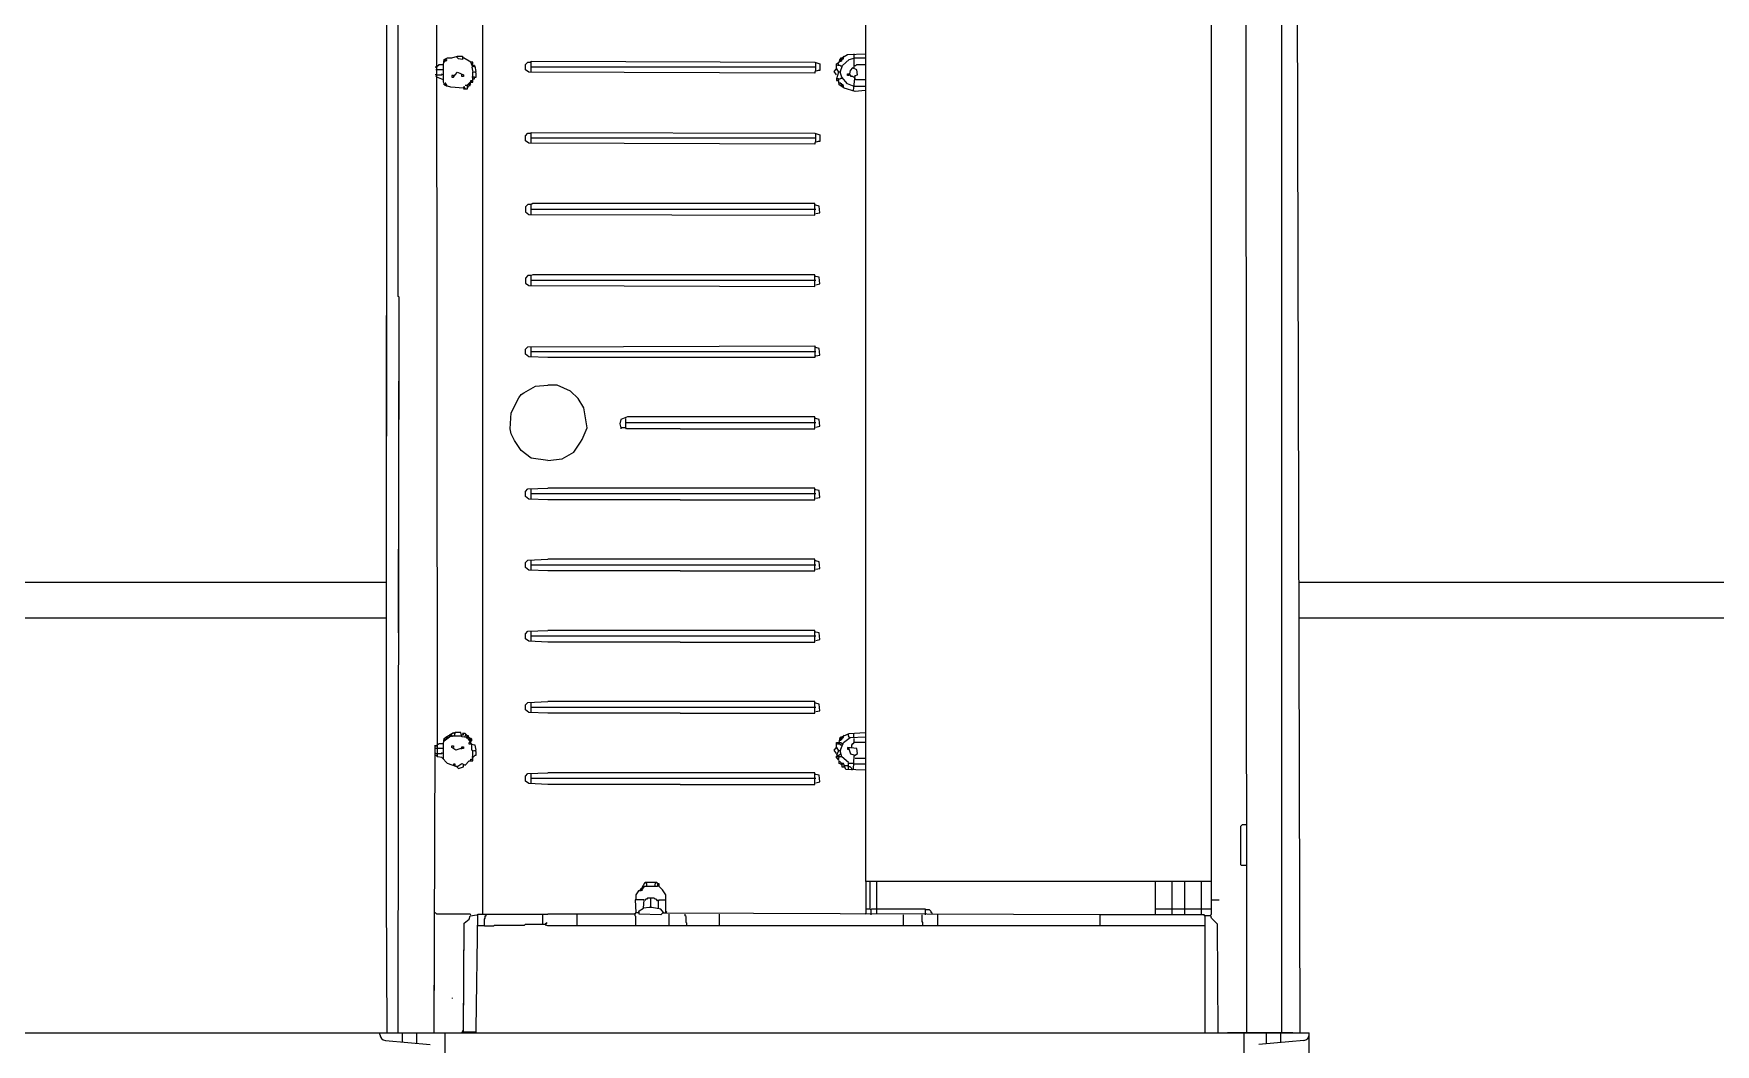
# Model space of a CAD drawing. Extents: x 3792242 to 5145247, y -1546315 to -1031918.
# Drawn here: x 3845621 to 3847040, y -1523003 to -1522151 of the extents above; entities that cross this region are included whole.
import ezdxf

# ---------------------------------------------------------------- set-up
doc = ezdxf.new("R2010")
doc.units = 0
doc.header["$MEASUREMENT"] = 0
doc.layers.add('TENKÁ', color=7, linetype='CONTINUOUS')
doc.layers.add('ZZ-chladenie', color=133, linetype='CONTINUOUS')

msp = doc.modelspace()

# ---------------------------------------------------------------- linework, layer by layer
at = {"layer": 'TENKÁ'}
for p, q in [((3845919.023, -1522613.77), (3845325.159, -1522613.77)), ((3855480.193, -1522613.77), (3846688.844, -1522613.77)), ((3845919.009, -1522643.77), (3845325.134, -1522643.77)), ((3845919.009, -1522643.77), (3845325.134, -1522643.77)), ((3853880.193, -1522643.77), (3846688.917, -1522643.77)), ((3855480.193, -1522643.77), (3846688.917, -1522643.77))]:
    msp.add_line(p, q, dxfattribs=at)
at = {"layer": 'ZZ-chladenie'}
for p, q in [((3845928.793, -1522372.443), (3845928.793, -1521306.302)), ((3846674.386, -1522993.77), (3846674.386, -1521306.302)), ((3845918.909, -1522861.032), (3845919.614, -1521328.19)), ((3845919.003, -1522656.319), (3845919.614, -1521328.19)), ((3845961.978, -1522760.773), (3845960.565, -1521328.19)), ((3846000.104, -1522730.04), (3846000.104, -1521328.19)), ((3846000.104, -1522893.51), (3846000.104, -1521328.19)), ((3846689.777, -1522993.77), (3846685.683, -1521327.484)), ((3846644.732, -1522993.77), (3846644.026, -1521508.234)), ((3846615.077, -1522893.51), (3846615.077, -1521705.929)), ((3846323.477, -1522865.975), (3846323.477, -1521720.756)), ((3846307.944, -1522168.394), (3846322.771, -1522167.688)), ((3846313.593, -1522168.394), (3846313.593, -1522167.688)), ((3845960.565, -1522178.984), (3845959.86, -1522178.984)), ((3845960.565, -1522178.984), (3845961.272, -1522178.279)), ((3845960.565, -1522178.984), (3845961.272, -1522178.984)), ((3845966.214, -1522181.103), (3845960.565, -1522181.103)), ((3845961.272, -1522178.984), (3845961.978, -1522178.279)), ((3845961.978, -1522178.279), (3845961.978, -1522177.572)), ((3845961.978, -1522177.572), (3845962.684, -1522177.572)), ((3845962.684, -1522177.572), (3845963.39, -1522176.867)), ((3845963.39, -1522176.867), (3845966.92, -1522176.867)), ((3845966.92, -1522176.867), (3845967.627, -1522172.63)), ((3845967.627, -1522174.748), (3845966.92, -1522174.748)), ((3845966.92, -1522189.575), (3845966.92, -1522176.867)), ((3845967.627, -1522172.63), (3845970.451, -1522171.218)), ((3845967.627, -1522173.336), (3845968.332, -1522172.63)), ((3845967.627, -1522174.748), (3845969.744, -1522172.63)), ((3845968.332, -1522174.042), (3845967.627, -1522173.336)), ((3845967.627, -1522174.748), (3845968.332, -1522174.042)), ((3845968.332, -1522172.63), (3845968.332, -1522171.924)), ((3845968.332, -1522171.924), (3845969.039, -1522171.924)), ((3845969.039, -1522173.336), (3845969.744, -1522173.336)), ((3845969.744, -1522173.336), (3845969.744, -1522172.63)), ((3845970.451, -1522171.218), (3845973.981, -1522171.218)), ((3845973.981, -1522171.218), (3845978.923, -1522169.806)), ((3845978.217, -1522170.512), (3845978.217, -1522169.806)), ((3845979.629, -1522171.924), (3845978.217, -1522170.512)), ((3845978.923, -1522169.806), (3845983.159, -1522169.806)), ((3845983.159, -1522172.63), (3845979.629, -1522171.924)), ((3845983.159, -1522169.806), (3845983.159, -1522172.63)), ((3845983.866, -1522171.218), (3845983.159, -1522171.924)), ((3845990.22, -1522174.748), (3845983.866, -1522171.218)), ((3845991.632, -1522174.748), (3845990.22, -1522174.748)), ((3845991.632, -1522178.984), (3845990.22, -1522174.748)), ((3845990.926, -1522176.16), (3845990.22, -1522176.16)), ((3845990.926, -1522176.16), (3845991.632, -1522176.16)), ((3845991.632, -1522177.572), (3845990.926, -1522177.572)), ((3845993.044, -1522178.279), (3845990.926, -1522178.984)), ((3845990.926, -1522178.984), (3845991.632, -1522183.221)), ((3845991.632, -1522176.16), (3845991.632, -1522174.748)), ((3845993.044, -1522177.572), (3845991.632, -1522177.572)), ((3845993.044, -1522178.279), (3845993.044, -1522177.572)), ((3845993.044, -1522178.279), (3845993.044, -1522178.984)), ((3845993.75, -1522178.279), (3845993.044, -1522178.279)), ((3845994.456, -1522182.515), (3845993.75, -1522178.279)), ((3846036.114, -1522176.867), (3846038.231, -1522174.748)), ((3846036.114, -1522181.103), (3846036.114, -1522176.867)), ((3846038.938, -1522183.221), (3846036.114, -1522181.103)), ((3846038.231, -1522174.748), (3846041.056, -1522174.748)), ((3846041.056, -1522183.221), (3846041.056, -1522174.042)), ((3846041.056, -1522174.042), (3846280.408, -1522174.748)), ((3846281.114, -1522178.984), (3846041.056, -1522178.984)), ((3846280.408, -1522174.748), (3846284.644, -1522176.16)), ((3846283.232, -1522181.808), (3846280.408, -1522182.515)), ((3846281.114, -1522182.515), (3846281.114, -1522175.454)), ((3846284.644, -1522181.808), (3846283.232, -1522181.808)), ((3846284.644, -1522176.16), (3846284.644, -1522181.808)), ((3846296.647, -1522182.515), (3846298.765, -1522180.396)), ((3846298.765, -1522180.396), (3846298.059, -1522181.103)), ((3846298.765, -1522176.16), (3846300.883, -1522174.748)), ((3846298.765, -1522180.396), (3846298.765, -1522176.16)), ((3846298.765, -1522180.396), (3846300.178, -1522183.221)), ((3846299.471, -1522177.572), (3846300.178, -1522176.867)), ((3846301.59, -1522177.572), (3846299.471, -1522177.572)), ((3846300.178, -1522176.867), (3846300.178, -1522176.16)), ((3846300.883, -1522174.748), (3846301.59, -1522171.924)), ((3846300.883, -1522174.042), (3846302.295, -1522174.042)), ((3846301.59, -1522171.924), (3846307.944, -1522168.394)), ((3846301.59, -1522172.63), (3846302.295, -1522171.924)), ((3846302.295, -1522173.336), (3846301.59, -1522172.63)), ((3846302.295, -1522173.336), (3846301.59, -1522172.63)), ((3846302.295, -1522178.279), (3846301.59, -1522177.572)), ((3846301.59, -1522183.221), (3846303.707, -1522177.572)), ((3846302.295, -1522171.924), (3846302.295, -1522171.218)), ((3846302.295, -1522171.218), (3846303.002, -1522171.218)), ((3846303.002, -1522172.63), (3846302.295, -1522173.336)), ((3846302.295, -1522174.042), (3846303.002, -1522173.336)), ((3846303.002, -1522178.279), (3846302.295, -1522178.279)), ((3846303.002, -1522172.63), (3846303.707, -1522171.924)), ((3846303.002, -1522172.63), (3846303.707, -1522172.63)), ((3846303.002, -1522173.336), (3846303.002, -1522172.63)), ((3846303.002, -1522178.279), (3846303.707, -1522178.279)), ((3846303.707, -1522172.63), (3846303.707, -1522171.924)), ((3846303.707, -1522171.924), (3846304.414, -1522171.924)), ((3846303.707, -1522177.572), (3846309.356, -1522172.63)), ((3846304.414, -1522170.512), (3846305.12, -1522169.806)), ((3846304.414, -1522171.924), (3846304.414, -1522170.512)), ((3846309.356, -1522172.63), (3846314.298, -1522171.218)), ((3846310.062, -1522181.808), (3846309.356, -1522186.045)), ((3846312.181, -1522179.691), (3846310.062, -1522181.808)), ((3846315.71, -1522181.103), (3846312.181, -1522179.691)), ((3846313.593, -1522171.924), (3846313.593, -1522168.394)), ((3846313.593, -1522179.691), (3846313.593, -1522171.924)), ((3846313.593, -1522177.572), (3846315.005, -1522177.572)), ((3846314.298, -1522171.218), (3846322.771, -1522171.218)), ((3846315.005, -1522177.572), (3846315.71, -1522176.867)), ((3846315.71, -1522176.867), (3846323.477, -1522176.867)), ((3846316.417, -1522185.339), (3846315.71, -1522181.103)), ((3845960.565, -1522185.339), (3845959.86, -1522185.339)), ((3845960.565, -1522185.339), (3845965.508, -1522185.339)), ((3845961.272, -1522187.457), (3845960.565, -1522186.751)), ((3845966.92, -1522189.575), (3845961.272, -1522187.457)), ((3845965.508, -1522185.339), (3845966.214, -1522184.633)), ((3845966.92, -1522191.694), (3845966.92, -1522189.575)), ((3845968.332, -1522194.518), (3845966.92, -1522191.694)), ((3845967.627, -1522193.812), (3845967.627, -1522193.106)), ((3845968.332, -1522193.812), (3845967.627, -1522193.812)), ((3845969.039, -1522192.399), (3845968.332, -1522192.399)), ((3845969.039, -1522193.106), (3845968.332, -1522192.399)), ((3845969.039, -1522194.518), (3845968.332, -1522193.812)), ((3845973.275, -1522195.93), (3845968.332, -1522194.518)), ((3845969.039, -1522193.106), (3845969.039, -1522192.399)), ((3845969.744, -1522193.812), (3845969.039, -1522193.106)), ((3845970.451, -1522195.224), (3845969.039, -1522193.106)), ((3845969.744, -1522193.812), (3845969.039, -1522194.518)), ((3845969.039, -1522194.518), (3845969.744, -1522193.812)), ((3845983.866, -1522196.636), (3845973.275, -1522195.93)), ((3845975.393, -1522186.045), (3845973.981, -1522186.045)), ((3845973.981, -1522186.045), (3845973.981, -1522187.457)), ((3845973.981, -1522187.457), (3845975.393, -1522187.457)), ((3845975.393, -1522187.457), (3845976.805, -1522185.339)), ((3845975.393, -1522186.045), (3845976.099, -1522186.045)), ((3845976.805, -1522185.339), (3845978.923, -1522183.221)), ((3845978.923, -1522183.221), (3845983.866, -1522185.339)), ((3845982.453, -1522186.751), (3845982.453, -1522185.339)), ((3845983.866, -1522186.751), (3845982.453, -1522186.751)), ((3845983.866, -1522185.339), (3845983.866, -1522186.751)), ((3845984.572, -1522195.224), (3845983.866, -1522197.342)), ((3845983.866, -1522196.636), (3845984.572, -1522195.93)), ((3845985.278, -1522197.342), (3845984.572, -1522195.224)), ((3845986.69, -1522194.518), (3845985.278, -1522194.518)), ((3845987.396, -1522194.518), (3845986.69, -1522194.518)), ((3845987.396, -1522193.812), (3845989.514, -1522191.694)), ((3845987.396, -1522195.93), (3845990.22, -1522193.106)), ((3845987.396, -1522197.342), (3845987.396, -1522193.812)), ((3845988.102, -1522195.224), (3845987.396, -1522194.518)), ((3845987.396, -1522195.93), (3845988.102, -1522195.224)), ((3845988.102, -1522193.812), (3845988.102, -1522193.106)), ((3845988.102, -1522193.106), (3845988.808, -1522193.106)), ((3845990.22, -1522193.106), (3845988.808, -1522193.106)), ((3845988.808, -1522194.518), (3845989.514, -1522194.518)), ((3845989.514, -1522191.694), (3845991.632, -1522191.694)), ((3845989.514, -1522194.518), (3845989.514, -1522193.812)), ((3845990.22, -1522190.987), (3845990.22, -1522190.282)), ((3845990.22, -1522190.282), (3845990.926, -1522190.282)), ((3845990.926, -1522191.694), (3845990.22, -1522190.987)), ((3845991.632, -1522187.457), (3845990.926, -1522187.457)), ((3845991.632, -1522183.221), (3845994.456, -1522182.515)), ((3845991.632, -1522191.694), (3845991.632, -1522183.221)), ((3845993.044, -1522187.457), (3845991.632, -1522187.457)), ((3845991.632, -1522188.87), (3845993.044, -1522188.87)), ((3845993.044, -1522187.457), (3845994.456, -1522187.457)), ((3845993.044, -1522188.87), (3845993.044, -1522187.457)), ((3845993.75, -1522183.221), (3845993.75, -1522182.515)), ((3845994.456, -1522183.927), (3845993.75, -1522183.221)), ((3845994.456, -1522187.457), (3845994.456, -1522183.927)), ((3846280.408, -1522183.927), (3846038.938, -1522183.221)), ((3846280.408, -1522182.515), (3846280.408, -1522183.927)), ((3846298.765, -1522185.339), (3846296.647, -1522182.515)), ((3846300.178, -1522183.221), (3846298.765, -1522188.87)), ((3846300.178, -1522188.87), (3846298.765, -1522188.87)), ((3846298.765, -1522188.87), (3846298.765, -1522190.282)), ((3846298.765, -1522190.282), (3846300.178, -1522190.282)), ((3846301.59, -1522183.221), (3846300.178, -1522183.221)), ((3846300.178, -1522188.87), (3846301.59, -1522188.87)), ((3846300.883, -1522193.812), (3846300.178, -1522188.87)), ((3846302.295, -1522192.399), (3846300.883, -1522192.399)), ((3846305.12, -1522196.636), (3846300.883, -1522193.812)), ((3846301.59, -1522183.221), (3846302.295, -1522182.515)), ((3846303.002, -1522187.457), (3846301.59, -1522183.221)), ((3846301.59, -1522188.87), (3846302.295, -1522188.163)), ((3846301.59, -1522194.518), (3846301.59, -1522193.812)), ((3846302.295, -1522194.518), (3846301.59, -1522194.518)), ((3846302.295, -1522188.163), (3846303.002, -1522188.163)), ((3846302.295, -1522193.106), (3846302.295, -1522192.399)), ((3846303.002, -1522193.106), (3846302.295, -1522193.106)), ((3846303.002, -1522193.812), (3846302.295, -1522193.106)), ((3846303.002, -1522195.224), (3846302.295, -1522194.518)), ((3846307.944, -1522193.106), (3846303.002, -1522187.457)), ((3846303.002, -1522193.812), (3846303.002, -1522193.106)), ((3846303.707, -1522194.518), (3846303.002, -1522193.812)), ((3846303.707, -1522193.812), (3846303.002, -1522193.812)), ((3846303.707, -1522194.518), (3846303.002, -1522195.224)), ((3846303.002, -1522195.224), (3846303.707, -1522194.518)), ((3846304.414, -1522194.518), (3846303.707, -1522193.812)), ((3846304.414, -1522195.93), (3846304.414, -1522194.518)), ((3846307.944, -1522186.045), (3846307.944, -1522184.633)), ((3846307.944, -1522184.633), (3846309.356, -1522184.633)), ((3846309.356, -1522186.045), (3846307.944, -1522186.045)), ((3846313.593, -1522195.224), (3846307.944, -1522193.106)), ((3846310.062, -1522185.339), (3846309.356, -1522185.339)), ((3846310.768, -1522186.045), (3846310.062, -1522185.339)), ((3846310.768, -1522186.751), (3846310.768, -1522186.045)), ((3846312.181, -1522186.751), (3846310.768, -1522186.751)), ((3846312.886, -1522187.457), (3846312.181, -1522186.751)), ((3846312.886, -1522198.754), (3846314.298, -1522186.045)), ((3846313.593, -1522187.457), (3846312.886, -1522187.457)), ((3846313.593, -1522187.457), (3846314.298, -1522186.751)), ((3846314.298, -1522188.87), (3846313.593, -1522188.87)), ((3846322.771, -1522195.224), (3846313.593, -1522195.224)), ((3846314.298, -1522186.045), (3846316.417, -1522185.339)), ((3846315.005, -1522189.575), (3846314.298, -1522188.87)), ((3846323.477, -1522189.575), (3846315.005, -1522189.575)), ((3846322.771, -1522195.224), (3846323.477, -1522195.224)), ((3845983.866, -1522197.342), (3845987.396, -1522197.342)), ((3846314.298, -1522199.46), (3846305.12, -1522196.636)), ((3846322.771, -1522198.754), (3846314.298, -1522199.46)), ((3846036.114, -1522236.881), (3846038.231, -1522234.763)), ((3846036.114, -1522241.117), (3846036.114, -1522236.881)), ((3846038.231, -1522234.763), (3846041.056, -1522234.763)), ((3846041.056, -1522243.236), (3846041.056, -1522234.057)), ((3846041.056, -1522234.057), (3846280.408, -1522234.763)), ((3846280.408, -1522234.763), (3846284.644, -1522236.175)), ((3846281.114, -1522242.529), (3846281.114, -1522235.469)), ((3846284.644, -1522236.175), (3846284.644, -1522241.824)), ((3846038.938, -1522243.236), (3846036.114, -1522241.117)), ((3846280.408, -1522243.941), (3846038.938, -1522243.236)), ((3846281.114, -1522238.999), (3846041.056, -1522238.999)), ((3846283.232, -1522241.824), (3846280.408, -1522242.529)), ((3846280.408, -1522242.529), (3846280.408, -1522243.941)), ((3846284.644, -1522241.824), (3846283.232, -1522241.824)), ((3846038.231, -1522294.777), (3846036.114, -1522296.895)), ((3846041.056, -1522294.777), (3846038.231, -1522294.777)), ((3846042.468, -1522294.071), (3846041.056, -1522294.777)), ((3846041.056, -1522303.25), (3846041.056, -1522294.777)), ((3846280.408, -1522294.071), (3846042.468, -1522294.071)), ((3846280.408, -1522303.956), (3846280.408, -1522294.071)), ((3846036.114, -1522296.895), (3846036.114, -1522301.132)), ((3846036.114, -1522301.132), (3846038.938, -1522303.25)), ((3846038.938, -1522303.25), (3846280.408, -1522303.956)), ((3846281.114, -1522299.014), (3846041.056, -1522299.014)), ((3846281.114, -1522295.483), (3846280.408, -1522295.483)), ((3846283.938, -1522296.189), (3846281.114, -1522295.483)), ((3846281.114, -1522302.544), (3846284.644, -1522301.838)), ((3846284.644, -1522301.838), (3846283.938, -1522296.189)), ((3846038.231, -1522354.792), (3846036.114, -1522356.91)), ((3846036.114, -1522356.91), (3846036.114, -1522361.146)), ((3846036.114, -1522361.146), (3846038.938, -1522363.265)), ((3846041.056, -1522354.792), (3846038.231, -1522354.792)), ((3846038.938, -1522363.265), (3846280.408, -1522363.97)), ((3846042.468, -1522354.086), (3846041.056, -1522354.792)), ((3846041.056, -1522363.265), (3846041.056, -1522354.792)), ((3846281.114, -1522359.028), (3846041.056, -1522359.028)), ((3846280.408, -1522354.086), (3846042.468, -1522354.086)), ((3846280.408, -1522363.97), (3846280.408, -1522354.086)), ((3846281.114, -1522355.498), (3846280.408, -1522355.498)), ((3846283.938, -1522356.204), (3846281.114, -1522355.498)), ((3846281.114, -1522362.558), (3846284.644, -1522361.853)), ((3846284.644, -1522361.853), (3846283.938, -1522356.204)), ((3845929.5, -1522373.149), (3845928.793, -1522372.443)), ((3845928.793, -1522993.77), (3845929.5, -1522373.149)), ((3845929.177, -1522656.319), (3845929.5, -1522373.149)), ((3846036.114, -1522416.924), (3846038.231, -1522414.807)), ((3846036.114, -1522421.161), (3846036.114, -1522416.924)), ((3846038.938, -1522423.279), (3846036.114, -1522421.161)), ((3846038.231, -1522414.807), (3846280.408, -1522414.1)), ((3846041.056, -1522423.279), (3846041.056, -1522414.807)), ((3846281.114, -1522419.043), (3846041.056, -1522419.043)), ((3846280.408, -1522414.1), (3846280.408, -1522423.985)), ((3846281.114, -1522422.573), (3846280.408, -1522422.573)), ((3846283.938, -1522416.219), (3846281.114, -1522415.512)), ((3846281.114, -1522422.573), (3846284.644, -1522421.867)), ((3846284.644, -1522421.867), (3846283.938, -1522416.219)), ((3846055.177, -1522423.985), (3846038.938, -1522423.279)), ((3846280.408, -1522423.985), (3846055.177, -1522423.985)), ((3846034.701, -1522453.639), (3846044.586, -1522447.991)), ((3846044.586, -1522447.991), (3846055.177, -1522447.285)), ((3846062.944, -1522447.285), (3846055.177, -1522447.285)), ((3846074.24, -1522452.227), (3846062.944, -1522447.285)), ((3846024.11, -1522470.585), (3846030.465, -1522457.876)), ((3846030.465, -1522457.876), (3846032.583, -1522455.051)), ((3846032.583, -1522455.051), (3846034.701, -1522453.639)), ((3846080.595, -1522458.582), (3846074.24, -1522452.227)), ((3846085.537, -1522466.348), (3846080.595, -1522458.582)), ((3846023.405, -1522483.999), (3846024.11, -1522470.585)), ((3846088.361, -1522483.294), (3846085.537, -1522466.348)), ((3846116.604, -1522476.233), (3846115.898, -1522479.763)), ((3846115.898, -1522479.763), (3846116.604, -1522483.294)), ((3846122.252, -1522474.115), (3846116.604, -1522476.233)), ((3846120.84, -1522483.294), (3846120.84, -1522475.527)), ((3846281.114, -1522479.057), (3846120.84, -1522479.057)), ((3846280.408, -1522474.115), (3846122.252, -1522474.115)), ((3846280.408, -1522483.999), (3846280.408, -1522474.115)), ((3846281.114, -1522475.527), (3846280.408, -1522475.527)), ((3846283.938, -1522476.233), (3846281.114, -1522475.527)), ((3846284.644, -1522481.882), (3846283.938, -1522476.233)), ((3846024.11, -1522488.236), (3846023.405, -1522483.999)), ((3846026.935, -1522493.885), (3846024.11, -1522488.236)), ((3846032.583, -1522502.357), (3846026.935, -1522493.885)), ((3846082.713, -1522495.297), (3846084.125, -1522493.178)), ((3846084.125, -1522493.178), (3846088.361, -1522483.294)), ((3846116.604, -1522483.294), (3846116.604, -1522483.999)), ((3846120.84, -1522483.294), (3846116.604, -1522483.294)), ((3846121.546, -1522483.999), (3846120.84, -1522483.294)), ((3846166.733, -1522483.999), (3846121.546, -1522483.999)), ((3846166.733, -1522483.999), (3846280.408, -1522483.999)), ((3846281.114, -1522482.587), (3846284.644, -1522481.882)), ((3846041.056, -1522508.712), (3846032.583, -1522502.357)), ((3846067.18, -1522509.418), (3846077.065, -1522503.769)), ((3846077.065, -1522503.769), (3846082.713, -1522495.297)), ((3846055.177, -1522510.83), (3846041.056, -1522508.712)), ((3846055.177, -1522510.83), (3846067.18, -1522509.418)), ((3846036.114, -1522536.953), (3846038.231, -1522534.836)), ((3846038.231, -1522534.836), (3846055.177, -1522534.129)), ((3846041.056, -1522543.308), (3846041.056, -1522534.836)), ((3846280.408, -1522534.129), (3846055.177, -1522534.129)), ((3846280.408, -1522544.015), (3846280.408, -1522534.129)), ((3846281.114, -1522535.541), (3846280.408, -1522535.541)), ((3846283.938, -1522536.248), (3846281.114, -1522535.541)), ((3846284.644, -1522541.896), (3846283.938, -1522536.248)), ((3846036.114, -1522541.19), (3846036.114, -1522536.953)), ((3846038.938, -1522543.308), (3846036.114, -1522541.19)), ((3846055.177, -1522544.015), (3846038.938, -1522543.308)), ((3846055.177, -1522539.072), (3846041.056, -1522539.072)), ((3846166.733, -1522539.072), (3846055.177, -1522539.072)), ((3846166.733, -1522544.015), (3846055.177, -1522544.015)), ((3846281.114, -1522539.072), (3846166.733, -1522539.072)), ((3846166.733, -1522544.015), (3846280.408, -1522544.015)), ((3846281.114, -1522542.602), (3846284.644, -1522541.896)), ((3846036.114, -1522596.968), (3846038.231, -1522594.85)), ((3846036.114, -1522601.205), (3846036.114, -1522596.968)), ((3846038.938, -1522603.323), (3846036.114, -1522601.205)), ((3846038.231, -1522594.85), (3846055.177, -1522594.144)), ((3846055.177, -1522604.029), (3846038.938, -1522603.323)), ((3846041.056, -1522603.323), (3846041.056, -1522594.85)), ((3846055.177, -1522599.086), (3846041.056, -1522599.086)), ((3846166.733, -1522594.144), (3846055.177, -1522594.144)), ((3846166.733, -1522599.086), (3846055.177, -1522599.086)), ((3846166.733, -1522604.029), (3846055.177, -1522604.029)), ((3846280.408, -1522594.144), (3846166.733, -1522594.144)), ((3846281.114, -1522599.086), (3846166.733, -1522599.086)), ((3846166.733, -1522604.029), (3846280.408, -1522604.029)), ((3846280.408, -1522604.029), (3846280.408, -1522594.144)), ((3846281.114, -1522595.556), (3846280.408, -1522595.556)), ((3846283.938, -1522596.262), (3846281.114, -1522595.556)), ((3846281.114, -1522602.617), (3846284.644, -1522601.911)), ((3846284.644, -1522601.911), (3846283.938, -1522596.262)), ((3846036.114, -1522656.983), (3846038.231, -1522654.865)), ((3846036.114, -1522661.219), (3846036.114, -1522656.983)), ((3846038.938, -1522663.337), (3846036.114, -1522661.219)), ((3846038.231, -1522654.865), (3846055.177, -1522654.158)), ((3846055.177, -1522664.043), (3846038.938, -1522663.337)), ((3846041.056, -1522663.337), (3846041.056, -1522654.865)), ((3846055.177, -1522659.101), (3846041.056, -1522659.101)), ((3846166.733, -1522654.158), (3846055.177, -1522654.158)), ((3846166.733, -1522659.101), (3846055.177, -1522659.101)), ((3846166.733, -1522664.043), (3846055.177, -1522664.043)), ((3846280.408, -1522654.158), (3846166.733, -1522654.158)), ((3846281.114, -1522659.101), (3846166.733, -1522659.101)), ((3846166.733, -1522664.043), (3846280.408, -1522664.043)), ((3846280.408, -1522664.043), (3846280.408, -1522654.158)), ((3846281.114, -1522655.571), (3846280.408, -1522655.571)), ((3846283.938, -1522656.277), (3846281.114, -1522655.571)), ((3846281.114, -1522662.631), (3846284.644, -1522661.925)), ((3846284.644, -1522661.925), (3846283.938, -1522656.277)), ((3846036.114, -1522716.998), (3846038.231, -1522714.879)), ((3846036.114, -1522721.234), (3846036.114, -1522716.998)), ((3846038.231, -1522714.879), (3846055.177, -1522714.173)), ((3846041.056, -1522723.352), (3846041.056, -1522714.879)), ((3846055.177, -1522719.115), (3846041.056, -1522719.115)), ((3846166.733, -1522714.173), (3846055.177, -1522714.173)), ((3846166.733, -1522719.115), (3846055.177, -1522719.115)), ((3846280.408, -1522714.173), (3846166.733, -1522714.173)), ((3846281.114, -1522719.115), (3846166.733, -1522719.115)), ((3846280.408, -1522724.058), (3846280.408, -1522714.173)), ((3846281.114, -1522715.585), (3846280.408, -1522715.585)), ((3846283.938, -1522716.291), (3846281.114, -1522715.585)), ((3846284.644, -1522721.94), (3846283.938, -1522716.291)), ((3846038.938, -1522723.352), (3846036.114, -1522721.234)), ((3846055.177, -1522724.058), (3846038.938, -1522723.352)), ((3846166.733, -1522724.058), (3846055.177, -1522724.058)), ((3846166.733, -1522724.058), (3846280.408, -1522724.058)), ((3846281.114, -1522722.646), (3846284.644, -1522721.94)), ((3845962.684, -1522750.182), (3845963.39, -1522749.475)), ((3845962.684, -1522750.182), (3845963.39, -1522749.475)), ((3845963.39, -1522749.475), (3845966.92, -1522749.475)), ((3845963.39, -1522749.475), (3845966.92, -1522749.475)), ((3845966.92, -1522749.475), (3845967.627, -1522745.239)), ((3845966.92, -1522749.475), (3845967.627, -1522745.239)), ((3845967.627, -1522747.358), (3845966.92, -1522747.358)), ((3845967.627, -1522747.358), (3845966.92, -1522747.358)), ((3845966.92, -1522762.185), (3845966.92, -1522749.475)), ((3845966.92, -1522762.185), (3845966.92, -1522749.475)), ((3845967.627, -1522745.239), (3845975.393, -1522740.297)), ((3845967.627, -1522745.239), (3845975.393, -1522740.297)), ((3845967.627, -1522747.358), (3845973.275, -1522743.121)), ((3845967.627, -1522747.358), (3845973.275, -1522743.121)), ((3845967.627, -1522745.946), (3845968.332, -1522745.239)), ((3845967.627, -1522745.946), (3845968.332, -1522745.239)), ((3845968.332, -1522746.651), (3845967.627, -1522745.946)), ((3845968.332, -1522746.651), (3845967.627, -1522745.946)), ((3845967.627, -1522747.358), (3845968.332, -1522746.651)), ((3845967.627, -1522747.358), (3845968.332, -1522746.651)), ((3845968.332, -1522745.239), (3845968.332, -1522744.533)), ((3845968.332, -1522744.533), (3845969.039, -1522744.533)), ((3845968.332, -1522745.239), (3845968.332, -1522744.533)), ((3845968.332, -1522744.533), (3845969.039, -1522744.533)), ((3845969.744, -1522743.827), (3845969.039, -1522744.533)), ((3845969.744, -1522743.827), (3845969.039, -1522744.533)), ((3845969.039, -1522745.946), (3845969.744, -1522745.946)), ((3845969.039, -1522745.946), (3845969.744, -1522745.946)), ((3845970.451, -1522744.533), (3845969.744, -1522743.827)), ((3845970.451, -1522744.533), (3845969.744, -1522743.827)), ((3845969.744, -1522745.239), (3845970.451, -1522744.533)), ((3845969.744, -1522745.239), (3845970.451, -1522744.533)), ((3845969.744, -1522745.946), (3845969.744, -1522745.239)), ((3845969.744, -1522745.946), (3845969.744, -1522745.239)), ((3845971.156, -1522743.121), (3845971.156, -1522742.415)), ((3845971.156, -1522743.121), (3845971.156, -1522742.415)), ((3845972.568, -1522742.415), (3845972.568, -1522741.709)), ((3845972.568, -1522741.709), (3845973.275, -1522741.709)), ((3845972.568, -1522742.415), (3845972.568, -1522741.709)), ((3845972.568, -1522741.709), (3845973.275, -1522741.709)), ((3845972.568, -1522742.415), (3845972.568, -1522743.121)), ((3845972.568, -1522742.415), (3845972.568, -1522743.121)), ((3845973.981, -1522742.415), (3845973.275, -1522741.709)), ((3845973.981, -1522742.415), (3845973.275, -1522741.709)), ((3845973.275, -1522743.121), (3845976.099, -1522743.121)), ((3845973.275, -1522743.121), (3845976.099, -1522743.121)), ((3845973.981, -1522743.121), (3845973.981, -1522742.415)), ((3845973.981, -1522743.121), (3845973.981, -1522742.415)), ((3845973.981, -1522743.121), (3845973.981, -1522743.827)), ((3845973.981, -1522743.121), (3845973.981, -1522743.827)), ((3845975.393, -1522740.297), (3845976.099, -1522741.003)), ((3845975.393, -1522740.297), (3845976.099, -1522741.003)), ((3845976.805, -1522740.297), (3845976.099, -1522743.121)), ((3845976.805, -1522740.297), (3845976.099, -1522743.121)), ((3845976.099, -1522741.003), (3845976.805, -1522741.003)), ((3845976.099, -1522741.003), (3845976.805, -1522741.003)), ((3845976.099, -1522743.121), (3845982.453, -1522743.121)), ((3845976.099, -1522743.121), (3845982.453, -1522743.121)), ((3845981.747, -1522740.297), (3845976.805, -1522740.297)), ((3845981.747, -1522740.297), (3845976.805, -1522740.297)), ((3845982.453, -1522743.827), (3845981.747, -1522740.297)), ((3845982.453, -1522743.827), (3845981.747, -1522740.297)), ((3845983.866, -1522742.415), (3845982.453, -1522742.415)), ((3845983.866, -1522742.415), (3845982.453, -1522742.415)), ((3845987.396, -1522744.533), (3845982.453, -1522743.827)), ((3845987.396, -1522744.533), (3845982.453, -1522743.827)), ((3845985.278, -1522741.003), (3845983.159, -1522741.003)), ((3845983.159, -1522741.003), (3845983.866, -1522742.415)), ((3845985.278, -1522741.003), (3845983.159, -1522741.003)), ((3845983.159, -1522741.003), (3845983.866, -1522742.415)), ((3845989.514, -1522745.239), (3845985.278, -1522741.003)), ((3845989.514, -1522745.239), (3845985.278, -1522741.003)), ((3845985.278, -1522743.121), (3845985.984, -1522742.415)), ((3845985.278, -1522743.121), (3845985.984, -1522742.415)), ((3845985.278, -1522744.533), (3845985.278, -1522743.121)), ((3845985.278, -1522744.533), (3845985.278, -1522743.121)), ((3845985.984, -1522742.415), (3845985.984, -1522741.709)), ((3845985.984, -1522742.415), (3845985.984, -1522741.709)), ((3845986.69, -1522743.827), (3845987.396, -1522743.121)), ((3845986.69, -1522743.827), (3845987.396, -1522743.121)), ((3845987.396, -1522744.533), (3845986.69, -1522743.827)), ((3845987.396, -1522744.533), (3845986.69, -1522743.827)), ((3845987.396, -1522745.239), (3845986.69, -1522744.533)), ((3845987.396, -1522745.239), (3845986.69, -1522744.533)), ((3845988.102, -1522743.121), (3845987.396, -1522743.121)), ((3845988.102, -1522743.121), (3845987.396, -1522743.121)), ((3845990.22, -1522748.77), (3845987.396, -1522744.533)), ((3845990.22, -1522748.77), (3845987.396, -1522744.533)), ((3845988.102, -1522745.239), (3845987.396, -1522745.239)), ((3845988.102, -1522745.239), (3845987.396, -1522745.239)), ((3845988.102, -1522743.827), (3845988.102, -1522743.121)), ((3845988.102, -1522743.827), (3845988.102, -1522743.121)), ((3845988.808, -1522744.533), (3845988.102, -1522743.827)), ((3845988.808, -1522744.533), (3845988.102, -1522743.827)), ((3845989.514, -1522745.239), (3845988.808, -1522744.533)), ((3845989.514, -1522745.239), (3845988.808, -1522744.533)), ((3845989.514, -1522745.239), (3845988.808, -1522745.946)), ((3845989.514, -1522745.239), (3845988.808, -1522745.946)), ((3845988.808, -1522745.946), (3845989.514, -1522746.651)), ((3845988.808, -1522745.946), (3845989.514, -1522746.651)), ((3845988.808, -1522750.182), (3845988.808, -1522748.77)), ((3845988.808, -1522748.77), (3845990.22, -1522748.77)), ((3845988.808, -1522750.182), (3845988.808, -1522748.77)), ((3845988.808, -1522748.77), (3845990.22, -1522748.77)), ((3845990.22, -1522745.946), (3845989.514, -1522745.239)), ((3845990.22, -1522745.239), (3845989.514, -1522745.239)), ((3845990.22, -1522745.946), (3845989.514, -1522745.239)), ((3845990.22, -1522745.239), (3845989.514, -1522745.239)), ((3845989.514, -1522746.651), (3845990.22, -1522745.946)), ((3845989.514, -1522746.651), (3845990.22, -1522745.946)), ((3845989.514, -1522747.358), (3845989.514, -1522746.651)), ((3845989.514, -1522747.358), (3845989.514, -1522746.651)), ((3845990.22, -1522747.358), (3845989.514, -1522747.358)), ((3845990.22, -1522747.358), (3845989.514, -1522747.358)), ((3845990.926, -1522745.946), (3845990.22, -1522745.239)), ((3845990.926, -1522745.946), (3845990.22, -1522745.239)), ((3845990.22, -1522747.358), (3845990.926, -1522747.358)), ((3845990.22, -1522747.358), (3845990.926, -1522747.358)), ((3845990.22, -1522749.475), (3845990.22, -1522748.77)), ((3845990.22, -1522749.475), (3845990.22, -1522748.77)), ((3845990.926, -1522750.182), (3845990.22, -1522749.475)), ((3845990.926, -1522750.182), (3845990.22, -1522749.475)), ((3845990.926, -1522747.358), (3845990.926, -1522745.946)), ((3845990.926, -1522747.358), (3845990.926, -1522745.946)), ((3846298.765, -1522753.006), (3846298.765, -1522748.77)), ((3846298.765, -1522748.77), (3846302.295, -1522748.77)), ((3846299.471, -1522750.182), (3846300.178, -1522749.475)), ((3846300.178, -1522749.475), (3846300.883, -1522749.475)), ((3846300.883, -1522748.77), (3846301.59, -1522744.533)), ((3846300.883, -1522746.651), (3846302.295, -1522746.651)), ((3846300.883, -1522749.475), (3846300.883, -1522748.77)), ((3846301.59, -1522744.533), (3846309.356, -1522741.003)), ((3846301.59, -1522745.239), (3846302.295, -1522744.533)), ((3846302.295, -1522745.946), (3846301.59, -1522745.239)), ((3846302.295, -1522745.946), (3846301.59, -1522745.239)), ((3846301.59, -1522755.83), (3846304.414, -1522748.77)), ((3846302.295, -1522744.533), (3846302.295, -1522743.827)), ((3846302.295, -1522743.827), (3846303.002, -1522743.827)), ((3846303.002, -1522745.239), (3846302.295, -1522745.946)), ((3846302.295, -1522746.651), (3846303.002, -1522745.946)), ((3846302.295, -1522748.77), (3846303.002, -1522749.475)), ((3846303.002, -1522745.239), (3846303.707, -1522744.533)), ((3846303.002, -1522745.239), (3846303.707, -1522745.239)), ((3846303.002, -1522745.946), (3846303.002, -1522745.239)), ((3846303.002, -1522749.475), (3846303.707, -1522749.475)), ((3846303.707, -1522745.239), (3846303.707, -1522744.533)), ((3846303.707, -1522744.533), (3846304.414, -1522744.533)), ((3846303.707, -1522749.475), (3846304.414, -1522749.475)), ((3846304.414, -1522743.121), (3846305.12, -1522742.415)), ((3846304.414, -1522744.533), (3846304.414, -1522743.121)), ((3846304.414, -1522748.77), (3846310.062, -1522744.533)), ((3846308.65, -1522741.709), (3846308.65, -1522741.003)), ((3846308.65, -1522743.121), (3846308.65, -1522741.709)), ((3846309.356, -1522743.827), (3846308.65, -1522743.121)), ((3846309.356, -1522741.003), (3846322.771, -1522740.297)), ((3846309.356, -1522744.533), (3846309.356, -1522743.827)), ((3846310.062, -1522744.533), (3846322.771, -1522743.827)), ((3846312.181, -1522750.182), (3846312.181, -1522749.475)), ((3846312.181, -1522749.475), (3846312.886, -1522749.475)), ((3846312.886, -1522741.003), (3846312.886, -1522743.827)), ((3846312.886, -1522743.827), (3846313.593, -1522743.827)), ((3846312.886, -1522749.475), (3846313.593, -1522748.77)), ((3846313.593, -1522748.77), (3846313.593, -1522745.239)), ((3846323.477, -1522748.77), (3846313.593, -1522748.77)), ((3845959.153, -1522993.77), (3845959.86, -1522750.888)), ((3845960.565, -1522751.594), (3845959.86, -1522751.594)), ((3845960.565, -1522751.594), (3845959.86, -1522751.594)), ((3845960.565, -1522757.949), (3845959.86, -1522757.949)), ((3845960.565, -1522757.949), (3845959.86, -1522757.949)), ((3845960.565, -1522751.594), (3845961.272, -1522750.888)), ((3845960.565, -1522751.594), (3845961.272, -1522750.888)), ((3845960.565, -1522751.594), (3845961.272, -1522751.594)), ((3845960.565, -1522751.594), (3845961.272, -1522751.594)), ((3845966.214, -1522753.712), (3845960.565, -1522753.712)), ((3845966.214, -1522753.712), (3845960.565, -1522753.712)), ((3845960.565, -1522757.949), (3845965.508, -1522757.949)), ((3845960.565, -1522757.949), (3845965.508, -1522757.949)), ((3845961.978, -1522760.773), (3845960.565, -1522759.361)), ((3845961.978, -1522760.773), (3845960.565, -1522759.361)), ((3845961.272, -1522751.594), (3845961.978, -1522750.888)), ((3845961.272, -1522751.594), (3845961.978, -1522750.888)), ((3845961.978, -1522750.888), (3845961.978, -1522750.182)), ((3845961.978, -1522750.182), (3845962.684, -1522750.182)), ((3845961.978, -1522750.888), (3845961.978, -1522750.182)), ((3845961.978, -1522750.182), (3845962.684, -1522750.182)), ((3845965.508, -1522761.478), (3845961.978, -1522760.773)), ((3845965.508, -1522761.478), (3845961.978, -1522760.773)), ((3845965.508, -1522757.949), (3845966.214, -1522757.242)), ((3845965.508, -1522757.949), (3845966.214, -1522757.242)), ((3845970.451, -1522766.421), (3845965.508, -1522761.478)), ((3845970.451, -1522766.421), (3845965.508, -1522761.478)), ((3845973.981, -1522753.006), (3845973.981, -1522751.594)), ((3845973.981, -1522751.594), (3845975.393, -1522751.594)), ((3845973.981, -1522753.006), (3845973.981, -1522751.594)), ((3845973.981, -1522751.594), (3845975.393, -1522751.594)), ((3845977.511, -1522755.124), (3845973.981, -1522753.006)), ((3845977.511, -1522755.124), (3845973.981, -1522753.006)), ((3845975.393, -1522751.594), (3845975.393, -1522753.006)), ((3845975.393, -1522751.594), (3845975.393, -1522753.006)), ((3845981.747, -1522753.712), (3845977.511, -1522755.124)), ((3845981.747, -1522753.712), (3845977.511, -1522755.124)), ((3845982.453, -1522753.712), (3845981.747, -1522754.418)), ((3845983.866, -1522753.712), (3845981.747, -1522753.712)), ((3845982.453, -1522753.712), (3845981.747, -1522754.418)), ((3845983.866, -1522753.712), (3845981.747, -1522753.712)), ((3845982.453, -1522753.712), (3845982.453, -1522752.3)), ((3845982.453, -1522752.3), (3845983.866, -1522752.3)), ((3845982.453, -1522753.712), (3845982.453, -1522752.3)), ((3845982.453, -1522752.3), (3845983.866, -1522752.3)), ((3845983.866, -1522752.3), (3845983.866, -1522753.712)), ((3845983.866, -1522752.3), (3845983.866, -1522753.712)), ((3845993.75, -1522750.888), (3845988.808, -1522750.182)), ((3845993.75, -1522750.888), (3845988.808, -1522750.182)), ((3845990.22, -1522764.303), (3845990.22, -1522762.891)), ((3845990.22, -1522762.891), (3845990.926, -1522762.891)), ((3845990.22, -1522764.303), (3845990.22, -1522762.891)), ((3845990.22, -1522762.891), (3845990.926, -1522762.891)), ((3845990.926, -1522755.124), (3845990.926, -1522750.182)), ((3845990.926, -1522755.124), (3845990.926, -1522750.182)), ((3845991.632, -1522755.83), (3845990.926, -1522755.124)), ((3845991.632, -1522755.83), (3845990.926, -1522755.124)), ((3845990.926, -1522760.773), (3845992.338, -1522760.773)), ((3845990.926, -1522760.773), (3845992.338, -1522760.773)), ((3845991.632, -1522755.83), (3845994.456, -1522755.124)), ((3845991.632, -1522755.83), (3845994.456, -1522755.124)), ((3845991.632, -1522764.303), (3845991.632, -1522755.83)), ((3845991.632, -1522764.303), (3845991.632, -1522755.83)), ((3845992.338, -1522760.773), (3845993.044, -1522760.066)), ((3845992.338, -1522760.773), (3845993.044, -1522760.066)), ((3845993.044, -1522760.066), (3845993.75, -1522759.361)), ((3845993.044, -1522760.066), (3845993.75, -1522759.361)), ((3845994.456, -1522755.124), (3845993.75, -1522750.888)), ((3845994.456, -1522755.124), (3845993.75, -1522750.888)), ((3845993.75, -1522755.83), (3845993.75, -1522755.124)), ((3845993.75, -1522755.83), (3845993.75, -1522755.124)), ((3845994.456, -1522756.537), (3845993.75, -1522755.83)), ((3845994.456, -1522756.537), (3845993.75, -1522755.83)), ((3845993.75, -1522759.361), (3845994.456, -1522759.361)), ((3845993.75, -1522759.361), (3845994.456, -1522759.361)), ((3845994.456, -1522759.361), (3845994.456, -1522756.537)), ((3845994.456, -1522759.361), (3845994.456, -1522756.537)), ((3846296.647, -1522755.124), (3846298.765, -1522753.006)), ((3846298.765, -1522757.949), (3846296.647, -1522755.124)), ((3846298.765, -1522753.006), (3846298.059, -1522753.712)), ((3846303.002, -1522760.773), (3846298.059, -1522760.773)), ((3846298.059, -1522760.773), (3846300.178, -1522763.597)), ((3846298.765, -1522753.006), (3846300.178, -1522755.83)), ((3846300.178, -1522755.83), (3846298.765, -1522759.361)), ((3846298.765, -1522759.361), (3846300.883, -1522759.361)), ((3846301.59, -1522750.182), (3846299.471, -1522750.182)), ((3846301.59, -1522755.83), (3846300.178, -1522755.83)), ((3846300.178, -1522763.597), (3846300.883, -1522760.773)), ((3846300.883, -1522759.361), (3846301.59, -1522758.654)), ((3846302.295, -1522750.888), (3846301.59, -1522750.182)), ((3846301.59, -1522755.83), (3846302.295, -1522755.124)), ((3846303.002, -1522760.773), (3846301.59, -1522755.83)), ((3846301.59, -1522758.654), (3846302.295, -1522758.654)), ((3846303.002, -1522750.888), (3846302.295, -1522750.888)), ((3846303.002, -1522750.888), (3846303.707, -1522750.888)), ((3846303.002, -1522760.773), (3846303.707, -1522760.773)), ((3846308.65, -1522765.715), (3846303.002, -1522760.773)), ((3846315.71, -1522753.712), (3846307.944, -1522753.006)), ((3846307.944, -1522753.006), (3846307.944, -1522754.418)), ((3846307.944, -1522754.418), (3846309.356, -1522754.418)), ((3846309.356, -1522754.418), (3846309.356, -1522753.006)), ((3846310.768, -1522758.654), (3846309.356, -1522754.418)), ((3846313.593, -1522759.361), (3846310.768, -1522758.654)), ((3846311.474, -1522750.888), (3846312.181, -1522750.182)), ((3846311.474, -1522753.006), (3846311.474, -1522750.888)), ((3846312.886, -1522771.364), (3846313.593, -1522760.066)), ((3846313.593, -1522760.066), (3846316.417, -1522757.949)), ((3846313.593, -1522759.361), (3846314.298, -1522759.361)), ((3846323.477, -1522762.185), (3846314.298, -1522762.185)), ((3846316.417, -1522757.949), (3846315.71, -1522753.712)), ((3845978.217, -1522769.245), (3845970.451, -1522766.421)), ((3845978.217, -1522769.245), (3845970.451, -1522766.421)), ((3845976.805, -1522767.127), (3845975.393, -1522767.127)), ((3845975.393, -1522767.127), (3845975.393, -1522767.833)), ((3845976.805, -1522767.127), (3845975.393, -1522767.127)), ((3845975.393, -1522767.127), (3845975.393, -1522767.833)), ((3845976.805, -1522768.539), (3845976.805, -1522767.127)), ((3845976.805, -1522768.539), (3845976.805, -1522767.127)), ((3845978.217, -1522769.245), (3845982.453, -1522766.421)), ((3845978.217, -1522769.245), (3845982.453, -1522766.421)), ((3845978.217, -1522769.245), (3845978.923, -1522768.539)), ((3845978.217, -1522769.245), (3845978.923, -1522768.539)), ((3845978.217, -1522769.245), (3845979.629, -1522770.657)), ((3845978.217, -1522769.245), (3845979.629, -1522770.657)), ((3845979.629, -1522770.657), (3845983.866, -1522769.245)), ((3845979.629, -1522770.657), (3845983.866, -1522769.245)), ((3845982.453, -1522766.421), (3845985.278, -1522767.833)), ((3845982.453, -1522766.421), (3845985.278, -1522767.833)), ((3845983.866, -1522769.245), (3845983.866, -1522767.833)), ((3845983.866, -1522769.245), (3845983.866, -1522767.833)), ((3845985.278, -1522767.833), (3845988.808, -1522764.303)), ((3845985.278, -1522767.833), (3845988.808, -1522764.303)), ((3845988.808, -1522764.303), (3845991.632, -1522764.303)), ((3845988.808, -1522764.303), (3845991.632, -1522764.303)), ((3846036.114, -1522777.012), (3846038.231, -1522774.894)), ((3846036.114, -1522781.248), (3846036.114, -1522777.012)), ((3846038.231, -1522774.894), (3846055.177, -1522774.188)), ((3846041.056, -1522783.366), (3846041.056, -1522774.894)), ((3846166.733, -1522774.188), (3846055.177, -1522774.188)), ((3846280.408, -1522774.188), (3846166.733, -1522774.188)), ((3846280.408, -1522784.072), (3846280.408, -1522774.188)), ((3846281.114, -1522775.6), (3846280.408, -1522775.6)), ((3846283.938, -1522776.306), (3846281.114, -1522775.6)), ((3846284.644, -1522781.954), (3846283.938, -1522776.306)), ((3846300.883, -1522766.421), (3846300.883, -1522764.303)), ((3846300.883, -1522764.303), (3846302.295, -1522765.715)), ((3846302.295, -1522767.127), (3846300.883, -1522766.421)), ((3846302.295, -1522765.715), (3846302.295, -1522767.127)), ((3846302.295, -1522767.127), (3846303.002, -1522767.833)), ((3846304.414, -1522766.421), (3846303.002, -1522766.421)), ((3846303.002, -1522766.421), (3846303.002, -1522769.245)), ((3846303.002, -1522767.833), (3846303.707, -1522767.127)), ((3846303.002, -1522769.245), (3846305.12, -1522769.245)), ((3846303.707, -1522767.127), (3846303.707, -1522766.421)), ((3846306.532, -1522771.364), (3846304.414, -1522766.421)), ((3846305.12, -1522769.245), (3846305.12, -1522767.833)), ((3846305.12, -1522767.833), (3846305.826, -1522768.539)), ((3846307.944, -1522768.539), (3846305.826, -1522768.539)), ((3846323.477, -1522772.069), (3846306.532, -1522771.364)), ((3846308.65, -1522769.245), (3846307.944, -1522768.539)), ((3846308.65, -1522769.245), (3846308.65, -1522765.715)), ((3846308.65, -1522771.364), (3846308.65, -1522769.245)), ((3846310.062, -1522769.245), (3846308.65, -1522769.245)), ((3846312.886, -1522766.421), (3846309.356, -1522766.421)), ((3846310.768, -1522769.952), (3846310.062, -1522769.245)), ((3846311.474, -1522770.657), (3846310.768, -1522769.952)), ((3846311.474, -1522771.364), (3846311.474, -1522770.657)), ((3846311.474, -1522771.364), (3846311.474, -1522772.069)), ((3846313.593, -1522767.127), (3846312.886, -1522766.421)), ((3846323.477, -1522767.127), (3846313.593, -1522767.127)), ((3846038.938, -1522783.366), (3846036.114, -1522781.248)), ((3846055.177, -1522784.072), (3846038.938, -1522783.366)), ((3846055.177, -1522779.13), (3846041.056, -1522779.13)), ((3846166.733, -1522779.13), (3846055.177, -1522779.13)), ((3846166.733, -1522784.072), (3846055.177, -1522784.072)), ((3846281.114, -1522779.13), (3846166.733, -1522779.13)), ((3846166.733, -1522784.072), (3846280.408, -1522784.072)), ((3846281.114, -1522782.66), (3846284.644, -1522781.954)), ((3846639.789, -1522819.375), (3846640.495, -1522818.669)), ((3846639.789, -1522851.854), (3846639.789, -1522819.375)), ((3846640.495, -1522818.669), (3846641.201, -1522817.963)), ((3846641.201, -1522817.963), (3846644.732, -1522817.963)), ((3846000.104, -1522893.51), (3846000.104, -1522848.807)), ((3845918.909, -1522875.153), (3845918.909, -1522861.032)), ((3846640.495, -1522852.559), (3846639.789, -1522851.854)), ((3846644.732, -1522852.559), (3846640.495, -1522852.559)), ((3845919.614, -1522993.77), (3845918.909, -1522875.153)), ((3846131.431, -1522873.741), (3846129.312, -1522877.271)), ((3846133.549, -1522873.741), (3846131.431, -1522873.741)), ((3846133.549, -1522872.329), (3846132.843, -1522872.329)), ((3846132.843, -1522872.329), (3846132.843, -1522873.035)), ((3846132.843, -1522873.035), (3846133.549, -1522872.329)), ((3846136.373, -1522870.211), (3846133.549, -1522873.741)), ((3846134.255, -1522873.035), (3846133.549, -1522872.329)), ((3846134.255, -1522871.623), (3846137.079, -1522866.681)), ((3846134.255, -1522873.035), (3846134.255, -1522871.623)), ((3846134.255, -1522873.035), (3846134.255, -1522873.741)), ((3846147.67, -1522870.211), (3846136.373, -1522870.211)), ((3846137.079, -1522866.681), (3846146.964, -1522866.681)), ((3846137.785, -1522867.387), (3846137.785, -1522866.681)), ((3846138.491, -1522868.093), (3846137.785, -1522867.387)), ((3846138.491, -1522869.505), (3846138.491, -1522868.093)), ((3846138.491, -1522869.505), (3846138.491, -1522870.211)), ((3846145.552, -1522868.093), (3846146.258, -1522867.387)), ((3846145.552, -1522869.505), (3846145.552, -1522868.093)), ((3846146.258, -1522867.387), (3846146.258, -1522866.681)), ((3846146.964, -1522866.681), (3846147.67, -1522868.093)), ((3846149.082, -1522868.093), (3846147.67, -1522868.093)), ((3846147.67, -1522868.093), (3846147.67, -1522870.211)), ((3846149.082, -1522869.505), (3846147.67, -1522869.505)), ((3846149.082, -1522870.211), (3846149.082, -1522868.093)), ((3846151.906, -1522873.035), (3846149.082, -1522870.211)), ((3846154.73, -1522877.271), (3846151.906, -1522873.035)), ((3846606.605, -1522865.975), (3846323.477, -1522865.975)), ((3846323.477, -1522865.975), (3846323.477, -1522892.805)), ((3846327.008, -1522889.274), (3846327.008, -1522865.975)), ((3846332.656, -1522889.274), (3846332.656, -1522865.975)), ((3846567.771, -1522894.217), (3846567.771, -1522865.975)), ((3846581.893, -1522894.217), (3846581.893, -1522865.975)), ((3846592.484, -1522894.217), (3846592.484, -1522865.975)), ((3846615.077, -1522865.975), (3846606.605, -1522865.975)), ((3846606.605, -1522894.217), (3846606.605, -1522865.975)), ((3846136.373, -1522881.507), (3846128.607, -1522881.507)), ((3846128.607, -1522881.507), (3846129.312, -1522892.098)), ((3846129.312, -1522877.271), (3846129.312, -1522881.507)), ((3846131.431, -1522892.098), (3846132.136, -1522891.393)), ((3846132.136, -1522890.686), (3846135.667, -1522888.569)), ((3846132.136, -1522893.51), (3846132.136, -1522890.686)), ((3846135.667, -1522888.569), (3846136.373, -1522881.507)), ((3846140.61, -1522887.862), (3846135.667, -1522888.569)), ((3846137.785, -1522880.802), (3846137.079, -1522881.507)), ((3846137.079, -1522881.507), (3846137.785, -1522881.507)), ((3846138.491, -1522880.802), (3846137.785, -1522880.802)), ((3846139.197, -1522880.095), (3846138.491, -1522880.802)), ((3846142.022, -1522880.095), (3846139.197, -1522880.095)), ((3846142.727, -1522887.862), (3846140.61, -1522887.862)), ((3846142.022, -1522887.156), (3846141.315, -1522887.862)), ((3846144.846, -1522880.095), (3846142.022, -1522880.095)), ((3846142.022, -1522887.156), (3846142.022, -1522880.095)), ((3846150.494, -1522889.274), (3846142.727, -1522887.862)), ((3846145.552, -1522880.802), (3846144.846, -1522880.095)), ((3846146.258, -1522880.802), (3846145.552, -1522880.802)), ((3846146.964, -1522881.507), (3846146.258, -1522880.802)), ((3846147.67, -1522882.214), (3846146.964, -1522881.507)), ((3846148.376, -1522882.214), (3846147.67, -1522882.214)), ((3846148.376, -1522882.214), (3846149.082, -1522881.507)), ((3846148.376, -1522888.569), (3846148.376, -1522882.214)), ((3846149.082, -1522881.507), (3846154.73, -1522881.507)), ((3846152.612, -1522892.098), (3846150.494, -1522889.274)), ((3846154.73, -1522892.098), (3846154.73, -1522877.271)), ((3846154.73, -1522892.098), (3846155.437, -1522891.393)), ((3846327.008, -1522889.274), (3846323.477, -1522889.274)), ((3846327.713, -1522889.981), (3846327.008, -1522889.274)), ((3846328.42, -1522889.274), (3846327.713, -1522889.981)), ((3846327.713, -1522889.981), (3846327.713, -1522894.217)), ((3846373.607, -1522889.274), (3846328.42, -1522889.274)), ((3846332.656, -1522893.51), (3846332.656, -1522889.274)), ((3846373.607, -1522894.217), (3846373.607, -1522889.274)), ((3846377.137, -1522889.981), (3846373.607, -1522889.981)), ((3846377.843, -1522890.686), (3846377.137, -1522889.981)), ((3846378.549, -1522891.393), (3846377.843, -1522890.686)), ((3846378.549, -1522892.098), (3846378.549, -1522891.393)), ((3846581.893, -1522889.274), (3846567.771, -1522889.274)), ((3846592.484, -1522889.274), (3846581.893, -1522889.274)), ((3846606.605, -1522889.274), (3846592.484, -1522889.274)), ((3846615.077, -1522889.274), (3846606.605, -1522889.274)), ((3846615.077, -1522881.507), (3846621.432, -1522881.507)), ((3845960.565, -1522892.805), (3845959.86, -1522892.098)), ((3845961.272, -1522893.51), (3845960.565, -1522892.805)), ((3845989.514, -1522893.51), (3845961.272, -1522893.51)), ((3845989.514, -1522893.51), (3845980.454, -1522893.51)), ((3845983.844, -1522993.77), (3845984.572, -1522901.277)), ((3845983.866, -1522990.946), (3845984.572, -1522901.277)), ((3845984.572, -1522901.277), (3845988.808, -1522897.747)), ((3845984.572, -1522901.277), (3845988.808, -1522897.747)), ((3845988.808, -1522897.747), (3845989.514, -1522894.923)), ((3845988.808, -1522897.747), (3845989.514, -1522894.923)), ((3845990.22, -1522894.217), (3845989.514, -1522893.51)), ((3845990.22, -1522894.217), (3845989.514, -1522893.51)), ((3845989.514, -1522894.923), (3845995.162, -1522894.217)), ((3845989.514, -1522894.923), (3845995.162, -1522894.217)), ((3845994.456, -1522990.24), (3845995.868, -1522893.51)), ((3845994.456, -1522990.24), (3845995.868, -1522893.51)), ((3846001.517, -1522903.396), (3845995.162, -1522903.396)), ((3846001.517, -1522903.396), (3845995.162, -1522903.396)), ((3845995.868, -1522893.51), (3846055.177, -1522893.51)), ((3846001.517, -1522897.747), (3846002.223, -1522897.041)), ((3846001.517, -1522897.747), (3846002.223, -1522897.041)), ((3846001.517, -1522903.396), (3846001.517, -1522897.747)), ((3846001.517, -1522903.396), (3846001.517, -1522897.747)), ((3846001.517, -1522903.396), (3846009.283, -1522903.396)), ((3846001.517, -1522903.396), (3846009.283, -1522903.396)), ((3846002.223, -1522897.041), (3846002.223, -1522894.923)), ((3846002.223, -1522894.923), (3846002.929, -1522894.923)), ((3846002.223, -1522897.041), (3846002.223, -1522894.923)), ((3846002.223, -1522894.923), (3846002.929, -1522894.923)), ((3846002.929, -1522894.923), (3846002.929, -1522894.217)), ((3846002.929, -1522894.923), (3846002.929, -1522894.217)), ((3846009.283, -1522903.396), (3846009.99, -1522902.689)), ((3846009.283, -1522903.396), (3846009.99, -1522902.689)), ((3846009.99, -1522902.689), (3846035.407, -1522902.689)), ((3846035.407, -1522902.689), (3846036.114, -1522901.984)), ((3846036.114, -1522901.984), (3846053.059, -1522901.984)), ((3846050.941, -1522901.984), (3846050.941, -1522893.51)), ((3846053.059, -1522902.689), (3846054.471, -1522900.571)), ((3846053.059, -1522901.984), (3846053.765, -1522901.277)), ((3846055.177, -1522903.396), (3846053.059, -1522902.689)), ((3846079.889, -1522893.51), (3846055.177, -1522893.51)), ((3846608.723, -1522903.396), (3846055.177, -1522903.396)), ((3846128.607, -1522893.51), (3846079.889, -1522893.51)), ((3846079.889, -1522903.396), (3846079.889, -1522893.51)), ((3846128.607, -1522894.923), (3846128.607, -1522892.805)), ((3846128.607, -1522892.805), (3846129.312, -1522892.805)), ((3846129.312, -1522895.629), (3846128.607, -1522894.923)), ((3846129.312, -1522892.805), (3846129.312, -1522892.098)), ((3846129.312, -1522892.098), (3846131.431, -1522892.098)), ((3846129.312, -1522903.396), (3846129.312, -1522895.629)), ((3846150.494, -1522894.217), (3846132.136, -1522893.51)), ((3846151.906, -1522892.805), (3846150.494, -1522894.217)), ((3846155.437, -1522892.805), (3846151.906, -1522892.805)), ((3846152.612, -1522892.098), (3846152.612, -1522892.805)), ((3846521.172, -1522894.217), (3846155.437, -1522892.805)), ((3846157.555, -1522903.396), (3846157.555, -1522893.51)), ((3846170.97, -1522894.923), (3846170.97, -1522893.51)), ((3846171.675, -1522895.629), (3846170.97, -1522894.923)), ((3846171.675, -1522900.571), (3846171.675, -1522895.629)), ((3846172.382, -1522901.277), (3846171.675, -1522900.571)), ((3846172.382, -1522903.396), (3846172.382, -1522901.277)), ((3846199.918, -1522903.396), (3846199.918, -1522893.51)), ((3846323.477, -1522892.805), (3846322.771, -1522893.51)), ((3846355.249, -1522903.396), (3846355.249, -1522894.217)), ((3846370.783, -1522899.865), (3846370.783, -1522894.217)), ((3846371.489, -1522900.571), (3846370.783, -1522899.865)), ((3846371.489, -1522903.396), (3846371.489, -1522900.571)), ((3846379.255, -1522892.805), (3846378.549, -1522892.098)), ((3846379.255, -1522893.51), (3846379.255, -1522892.805)), ((3846384.198, -1522903.396), (3846384.198, -1522893.51)), ((3846608.723, -1522894.217), (3846521.172, -1522894.217)), ((3846521.172, -1522903.396), (3846521.172, -1522894.217)), ((3846609.429, -1522894.923), (3846608.723, -1522894.217)), ((3846614.371, -1522894.923), (3846609.429, -1522894.923)), ((3846609.429, -1522894.923), (3846609.429, -1522993.77)), ((3846614.371, -1522894.217), (3846615.077, -1522893.51)), ((3846614.371, -1522894.923), (3846614.371, -1522894.217)), ((3846615.077, -1522897.041), (3846614.371, -1522894.923)), ((3846620.02, -1522901.984), (3846615.077, -1522897.041)), ((3846620.725, -1522993.064), (3846620.02, -1522901.984)), ((3845959.153, -1522993.77), (3845959.361, -1522922.528)), ((3845974.687, -1522964.822), (3845974.687, -1522964.116)), ((3845994.456, -1522993.77), (3845994.456, -1522990.24)), ((3845994.456, -1522993.77), (3845994.456, -1522990.24)), ((3845538.584, -1522993.77), (3845928.524, -1522993.77)), ((3845815.739, -1522993.77), (3846697.524, -1522993.77)), ((3845910.173, -1522993.77), (3845965.173, -1522993.77)), ((3845913.401, -1522993.77), (3845968.401, -1522993.77)), ((3845913.401, -1522995.084), (3845913.401, -1522993.77)), ((3845917.965, -1523000.065), (3845955.837, -1523003.379)), ((3845919.614, -1522993.77), (3845994.456, -1522993.77)), ((3845919.614, -1522993.77), (3845994.456, -1522993.77)), ((3845932.524, -1523001.339), (3845932.524, -1522993.77)), ((3845944.524, -1523002.389), (3845944.524, -1522993.77)), ((3845968.401, -1523113.77), (3845968.401, -1522993.77)), ((3845982.453, -1522993.77), (3845983.866, -1522990.946)), ((3845993.75, -1522993.064), (3845983.159, -1522993.064)), ((3846609.429, -1522993.77), (3846689.777, -1522993.77)), ((3846683.567, -1522993.77), (3846628.567, -1522993.77)), ((3846642.524, -1523113.77), (3846642.524, -1522993.77)), ((3846692.959, -1523000.065), (3846655.088, -1523003.379)), ((3846661.524, -1523002.674), (3846661.524, -1522993.77)), ((3846673.524, -1523001.449), (3846673.524, -1522993.77)), ((3846697.524, -1523113.77), (3846697.524, -1522993.77))]:
    msp.add_line(p, q, dxfattribs=at)
for centre, start, end in [((3845918.401, -1522995.084), 180, 265), ((3846692.524, -1522995.084), 275, 0)]:
    msp.add_arc(centre, 5, start, end, dxfattribs=at)

doc.saveas('drawing.dxf')
